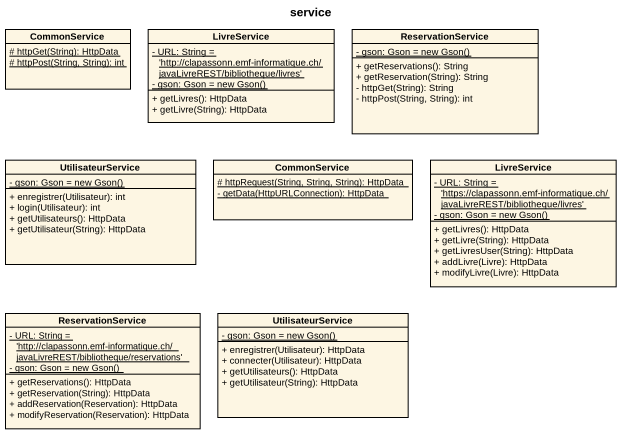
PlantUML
@startuml
title service
hide circle
hide empty members
skinparam classAttributeIconSize 0
class CommonService {
  {static} # httpGet(String): HttpData
  {static} # httpPost(String, String): int
}
class LivreService {
  {static} - URL: String = 'http://clapassonn.emf-informatique.ch/javaLivreREST/bibliotheque/livres'
  {static} {field} - gson: Gson = new Gson()
  + getLivres(): HttpData
  + getLivre(String): HttpData
}
class ReservationService {
  {static} {field} - gson: Gson = new Gson()
  + getReservations(): String
  + getReservation(String): String
  - httpGet(String): String
  - httpPost(String, String): int
}
class UtilisateurService {
  {static} {field} - gson: Gson = new Gson()
  + enregistrer(Utilisateur): int
  + login(Utilisateur): int
  + getUtilisateurs(): HttpData
  + getUtilisateur(String): HttpData
}
class "CommonService" as CommonService_2 {
  {static} # httpRequest(String, String, String): HttpData
  {static} - getData(HttpURLConnection): HttpData
}
class "LivreService" as LivreService_2 {
  {static} - URL: String = 'https://clapassonn.emf-informatique.ch/javaLivreREST/bibliotheque/livres'
  {static} {field} - gson: Gson = new Gson()
  + getLivres(): HttpData
  + getLivre(String): HttpData
  + getLivresUser(String): HttpData
  + addLivre(Livre): HttpData
  + modifyLivre(Livre): HttpData
}
class "ReservationService" as ReservationService_2 {
  {static} - URL: String = 'http://clapassonn.emf-informatique.ch/javaLivreREST/bibliotheque/reservations'
  {static} {field} - gson: Gson = new Gson()
  + getReservations(): HttpData
  + getReservation(String): HttpData
  + addReservation(Reservation): HttpData
  + modifyReservation(Reservation): HttpData
}
class "UtilisateurService" as UtilisateurService_2 {
  {static} {field} - gson: Gson = new Gson()
  + enregistrer(Utilisateur): HttpData
  + connecter(Utilisateur): HttpData
  + getUtilisateurs(): HttpData
  + getUtilisateur(String): HttpData
}
@enduml
